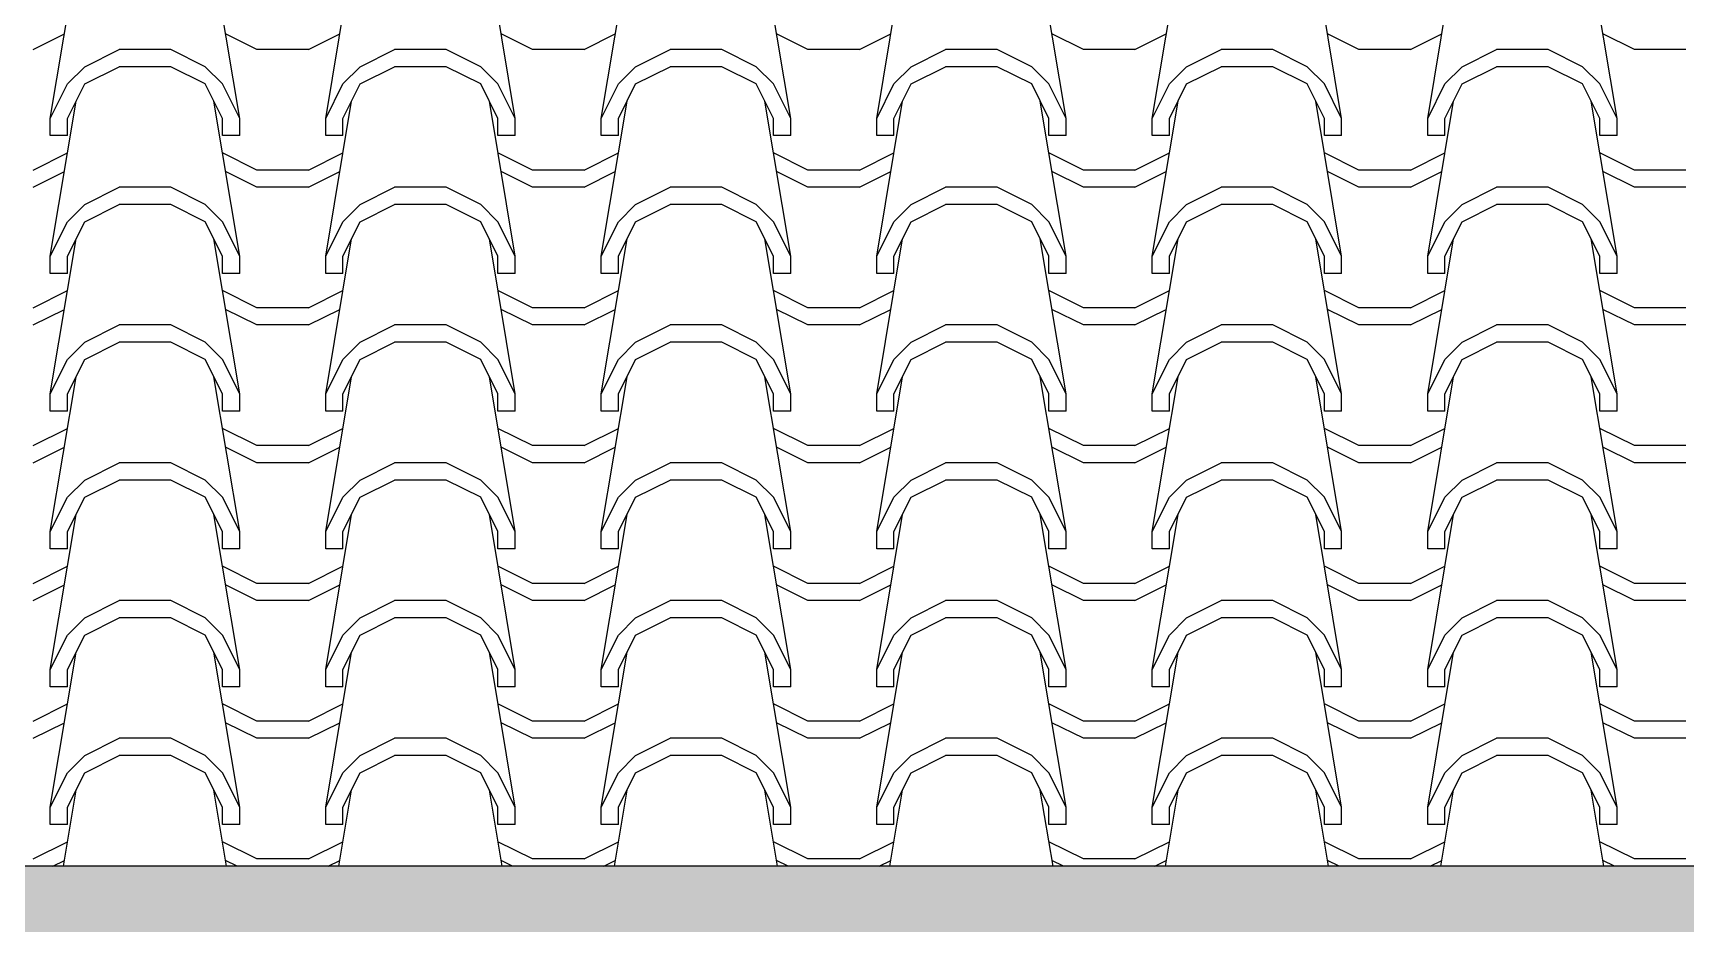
# Model space of a CAD drawing. Header units: millimetres. Extents: x -72 to 470, y 3 to 161.
# Drawn here: x 459.06 to 460.493, y 61.554 to 62.326 of the extents above; entities that cross this region are included whole.
import ezdxf

# ---------------------------------------------------------------- set-up
doc = ezdxf.new("R2010")
doc.units = ezdxf.units.MM
for name, color, linetype in [('001', 1, 'Continuous'), ('COTA', 7, 'Continuous'), ('LAYER2', 5, 'Continuous')]:
    doc.layers.add(name, color=color, linetype=linetype)

msp = doc.modelspace()

# ---------------------------------------------------------------- hatches: boundary and pattern name
at = {"layer": 'COTA', "true_color": 0x939598}
h = msp.add_hatch(color=252, dxfattribs=at)
h.dxf.hatch_style = 1
h.paths.add_polyline_path([(452.9603, 61.5036), (452.9603, 61.6036), (452.9603, 62.8536), (452.8103, 62.8536), (452.8103, 61.6036), (452.8103, 61.5036), (452.8103, 58.5036), (452.9603, 58.5036)])
h.paths.add_polyline_path([(463.8103, 61.6036), (463.8103, 62.8536), (463.6603, 62.8536), (463.6603, 61.6036), (452.9603, 61.6036), (452.9603, 61.5036), (456.1103, 61.5036), (463.8103, 61.5036)])
h.paths.add_polyline_path([(463.8103, 61.5036), (463.6603, 61.5036), (463.6603, 58.4036), (463.8103, 58.4036)])

# ---------------------------------------------------------------- linework, layer by layer
at = {"layer": '001', "color": 8, "linetype": 'Continuous', "ltscale": 0.5}
for p, q in [((459.0749, 62.2517), (459.0973, 62.3861)), ((459.2391, 62.2517), (459.2167, 62.3861)), ((459.3137, 62.2517), (459.3361, 62.3861)), ((459.4779, 62.2517), (459.4555, 62.3861)), ((459.5525, 62.2517), (459.5749, 62.3861)), ((459.7167, 62.2517), (459.6943, 62.3861)), ((459.7913, 62.2517), (459.8137, 62.3861)), ((459.9555, 62.2517), (459.9331, 62.3861)), ((460.0301, 62.2517), (460.0525, 62.3861)), ((460.1942, 62.2517), (460.1719, 62.3861)), ((460.2689, 62.2517), (460.2913, 62.3861)), ((460.433, 62.2517), (460.4106, 62.3861)), ((459.06, 62.3114), (459.0871, 62.325)), ((459.254, 62.3114), (459.2269, 62.325)), ((459.2988, 62.3114), (459.3259, 62.325)), ((459.4928, 62.3114), (459.4657, 62.325)), ((459.5376, 62.3114), (459.5647, 62.325)), ((459.7316, 62.3114), (459.7044, 62.325)), ((459.7764, 62.3114), (459.8035, 62.325)), ((459.9704, 62.3114), (459.9432, 62.325)), ((460.0151, 62.3114), (460.0423, 62.325)), ((460.2092, 62.3114), (460.182, 62.325)), ((460.2539, 62.3114), (460.2811, 62.325)), ((460.448, 62.3114), (460.4208, 62.325)), ((459.1048, 62.2965), (459.1346, 62.3114)), ((459.1794, 62.3114), (459.1346, 62.3114)), ((459.2092, 62.2965), (459.1794, 62.3114)), ((459.2988, 62.3114), (459.254, 62.3114)), ((459.3435, 62.2965), (459.3734, 62.3114)), ((459.4182, 62.3114), (459.3734, 62.3114)), ((459.448, 62.2965), (459.4182, 62.3114)), ((459.5376, 62.3114), (459.4928, 62.3114)), ((459.5823, 62.2965), (459.6122, 62.3114)), ((459.657, 62.3114), (459.6122, 62.3114)), ((459.6868, 62.2965), (459.657, 62.3114)), ((459.7764, 62.3114), (459.7316, 62.3114)), ((459.8211, 62.2965), (459.851, 62.3114)), ((459.8958, 62.3114), (459.851, 62.3114)), ((459.9256, 62.2965), (459.8958, 62.3114)), ((460.0151, 62.3114), (459.9704, 62.3114)), ((460.0599, 62.2965), (460.0898, 62.3114)), ((460.1345, 62.3114), (460.0898, 62.3114)), ((460.1644, 62.2965), (460.1345, 62.3114)), ((460.2539, 62.3114), (460.2092, 62.3114)), ((460.2987, 62.2965), (460.3286, 62.3114)), ((460.3733, 62.3114), (460.3286, 62.3114)), ((460.4032, 62.2965), (460.3733, 62.3114)), ((460.4927, 62.3114), (460.448, 62.3114)), ((459.0898, 62.2816), (459.1048, 62.2965)), ((459.1048, 62.2816), (459.1346, 62.2965)), ((459.1794, 62.2965), (459.1346, 62.2965)), ((459.2092, 62.2816), (459.1794, 62.2965)), ((459.2242, 62.2816), (459.2092, 62.2965)), ((459.3286, 62.2816), (459.3435, 62.2965)), ((459.3435, 62.2816), (459.3734, 62.2965)), ((459.4182, 62.2965), (459.3734, 62.2965)), ((459.448, 62.2816), (459.4182, 62.2965)), ((459.4629, 62.2816), (459.448, 62.2965)), ((459.5674, 62.2816), (459.5823, 62.2965)), ((459.5823, 62.2816), (459.6122, 62.2965)), ((459.657, 62.2965), (459.6122, 62.2965)), ((459.6868, 62.2816), (459.657, 62.2965)), ((459.7017, 62.2816), (459.6868, 62.2965)), ((459.8062, 62.2816), (459.8211, 62.2965)), ((459.8211, 62.2816), (459.851, 62.2965)), ((459.8958, 62.2965), (459.851, 62.2965)), ((459.9256, 62.2816), (459.8958, 62.2965)), ((459.9405, 62.2816), (459.9256, 62.2965)), ((460.045, 62.2816), (460.0599, 62.2965)), ((460.0599, 62.2816), (460.0898, 62.2965)), ((460.1345, 62.2965), (460.0898, 62.2965)), ((460.1644, 62.2816), (460.1345, 62.2965)), ((460.1793, 62.2816), (460.1644, 62.2965)), ((460.2838, 62.2816), (460.2987, 62.2965)), ((460.2987, 62.2816), (460.3286, 62.2965)), ((460.3733, 62.2965), (460.3286, 62.2965)), ((460.4032, 62.2816), (460.3733, 62.2965)), ((460.4181, 62.2816), (460.4032, 62.2965)), ((459.0749, 62.2517), (459.0898, 62.2816)), ((459.0898, 62.2517), (459.1048, 62.2816)), ((459.2242, 62.2517), (459.2092, 62.2816)), ((459.2391, 62.2517), (459.2242, 62.2816)), ((459.3137, 62.2517), (459.3286, 62.2816)), ((459.3286, 62.2517), (459.3435, 62.2816)), ((459.4629, 62.2517), (459.448, 62.2816)), ((459.4779, 62.2517), (459.4629, 62.2816)), ((459.5525, 62.2517), (459.5674, 62.2816)), ((459.5674, 62.2517), (459.5823, 62.2816)), ((459.7017, 62.2517), (459.6868, 62.2816)), ((459.7167, 62.2517), (459.7017, 62.2816)), ((459.7913, 62.2517), (459.8062, 62.2816)), ((459.8062, 62.2517), (459.8211, 62.2816)), ((459.9405, 62.2517), (459.9256, 62.2816)), ((459.9555, 62.2517), (459.9405, 62.2816)), ((460.0301, 62.2517), (460.045, 62.2816)), ((460.045, 62.2517), (460.0599, 62.2816)), ((460.1793, 62.2517), (460.1644, 62.2816)), ((460.1942, 62.2517), (460.1793, 62.2816)), ((460.2689, 62.2517), (460.2838, 62.2816)), ((460.2838, 62.2517), (460.2987, 62.2816)), ((460.4181, 62.2517), (460.4032, 62.2816)), ((460.433, 62.2517), (460.4181, 62.2816)), ((459.0749, 62.1324), (459.0973, 62.2667)), ((459.2391, 62.1324), (459.2167, 62.2667)), ((459.3137, 62.1324), (459.3361, 62.2667)), ((459.4779, 62.1324), (459.4555, 62.2667)), ((459.5525, 62.1324), (459.5749, 62.2667)), ((459.7167, 62.1324), (459.6943, 62.2667)), ((459.7913, 62.1324), (459.8137, 62.2667)), ((459.9555, 62.1324), (459.9331, 62.2667)), ((460.0301, 62.1324), (460.0525, 62.2667)), ((460.1942, 62.1324), (460.1719, 62.2667)), ((460.2689, 62.1324), (460.2913, 62.2667)), ((460.433, 62.1324), (460.4106, 62.2667)), ((459.0749, 62.2368), (459.0749, 62.2517)), ((459.0898, 62.2368), (459.0898, 62.2517)), ((459.2242, 62.2368), (459.2242, 62.2517)), ((459.2391, 62.2368), (459.2391, 62.2517)), ((459.3137, 62.2368), (459.3137, 62.2517)), ((459.3286, 62.2368), (459.3286, 62.2517)), ((459.4629, 62.2368), (459.4629, 62.2517)), ((459.4779, 62.2368), (459.4779, 62.2517)), ((459.5525, 62.2368), (459.5525, 62.2517)), ((459.5674, 62.2368), (459.5674, 62.2517)), ((459.7017, 62.2368), (459.7017, 62.2517)), ((459.7167, 62.2368), (459.7167, 62.2517)), ((459.7913, 62.2368), (459.7913, 62.2517)), ((459.8062, 62.2368), (459.8062, 62.2517)), ((459.9405, 62.2368), (459.9405, 62.2517)), ((459.9555, 62.2368), (459.9555, 62.2517)), ((460.0301, 62.2368), (460.0301, 62.2517)), ((460.045, 62.2368), (460.045, 62.2517)), ((460.1793, 62.2368), (460.1793, 62.2517)), ((460.1942, 62.2368), (460.1942, 62.2517)), ((460.2689, 62.2368), (460.2689, 62.2517)), ((460.2838, 62.2368), (460.2838, 62.2517)), ((460.4181, 62.2368), (460.4181, 62.2517)), ((460.433, 62.2368), (460.433, 62.2517)), ((459.0898, 62.2368), (459.0749, 62.2368)), ((459.2391, 62.2368), (459.2242, 62.2368)), ((459.3286, 62.2368), (459.3137, 62.2368)), ((459.4779, 62.2368), (459.4629, 62.2368)), ((459.5674, 62.2368), (459.5525, 62.2368)), ((459.7167, 62.2368), (459.7017, 62.2368)), ((459.8062, 62.2368), (459.7913, 62.2368)), ((459.9555, 62.2368), (459.9405, 62.2368)), ((460.045, 62.2368), (460.0301, 62.2368)), ((460.1942, 62.2368), (460.1793, 62.2368)), ((460.2838, 62.2368), (460.2689, 62.2368)), ((460.433, 62.2368), (460.4181, 62.2368)), ((459.06, 62.207), (459.0898, 62.2219)), ((459.254, 62.207), (459.2242, 62.2219)), ((459.2988, 62.207), (459.3286, 62.2219)), ((459.4928, 62.207), (459.4629, 62.2219)), ((459.5376, 62.207), (459.5674, 62.2219)), ((459.7316, 62.207), (459.7017, 62.2219)), ((459.7764, 62.207), (459.8062, 62.2219)), ((459.9704, 62.207), (459.9405, 62.2219)), ((460.0151, 62.207), (460.045, 62.2219)), ((460.2092, 62.207), (460.1793, 62.2219)), ((460.2539, 62.207), (460.2838, 62.2219)), ((460.448, 62.207), (460.4181, 62.2219)), ((459.06, 62.1921), (459.0871, 62.2056)), ((459.254, 62.1921), (459.2269, 62.2056)), ((459.2988, 62.207), (459.254, 62.207)), ((459.2988, 62.1921), (459.3259, 62.2056)), ((459.4928, 62.1921), (459.4657, 62.2056)), ((459.5376, 62.207), (459.4928, 62.207)), ((459.5376, 62.1921), (459.5647, 62.2056)), ((459.7316, 62.1921), (459.7044, 62.2056)), ((459.7764, 62.207), (459.7316, 62.207)), ((459.7764, 62.1921), (459.8035, 62.2056)), ((459.9704, 62.1921), (459.9432, 62.2056)), ((460.0151, 62.207), (459.9704, 62.207)), ((460.0151, 62.1921), (460.0423, 62.2056)), ((460.2092, 62.1921), (460.182, 62.2056)), ((460.2539, 62.207), (460.2092, 62.207)), ((460.2539, 62.1921), (460.2811, 62.2056)), ((460.448, 62.1921), (460.4208, 62.2056)), ((460.4927, 62.207), (460.448, 62.207)), ((459.1048, 62.1771), (459.1346, 62.1921)), ((459.1794, 62.1921), (459.1346, 62.1921)), ((459.2092, 62.1771), (459.1794, 62.1921)), ((459.2988, 62.1921), (459.254, 62.1921)), ((459.3435, 62.1771), (459.3734, 62.1921)), ((459.4182, 62.1921), (459.3734, 62.1921)), ((459.448, 62.1771), (459.4182, 62.1921)), ((459.5376, 62.1921), (459.4928, 62.1921)), ((459.5823, 62.1771), (459.6122, 62.1921)), ((459.657, 62.1921), (459.6122, 62.1921)), ((459.6868, 62.1771), (459.657, 62.1921)), ((459.7764, 62.1921), (459.7316, 62.1921)), ((459.8211, 62.1771), (459.851, 62.1921)), ((459.8958, 62.1921), (459.851, 62.1921)), ((459.9256, 62.1771), (459.8958, 62.1921)), ((460.0151, 62.1921), (459.9704, 62.1921)), ((460.0599, 62.1771), (460.0898, 62.1921)), ((460.1345, 62.1921), (460.0898, 62.1921)), ((460.1644, 62.1771), (460.1345, 62.1921)), ((460.2539, 62.1921), (460.2092, 62.1921)), ((460.2987, 62.1771), (460.3286, 62.1921)), ((460.3733, 62.1921), (460.3286, 62.1921)), ((460.4032, 62.1771), (460.3733, 62.1921)), ((460.4927, 62.1921), (460.448, 62.1921)), ((459.0898, 62.1622), (459.1048, 62.1771)), ((459.1048, 62.1622), (459.1346, 62.1771)), ((459.1794, 62.1771), (459.1346, 62.1771)), ((459.2092, 62.1622), (459.1794, 62.1771)), ((459.2242, 62.1622), (459.2092, 62.1771)), ((459.3286, 62.1622), (459.3435, 62.1771)), ((459.3435, 62.1622), (459.3734, 62.1771)), ((459.4182, 62.1771), (459.3734, 62.1771)), ((459.448, 62.1622), (459.4182, 62.1771)), ((459.4629, 62.1622), (459.448, 62.1771)), ((459.5674, 62.1622), (459.5823, 62.1771)), ((459.5823, 62.1622), (459.6122, 62.1771)), ((459.657, 62.1771), (459.6122, 62.1771)), ((459.6868, 62.1622), (459.657, 62.1771)), ((459.7017, 62.1622), (459.6868, 62.1771)), ((459.8062, 62.1622), (459.8211, 62.1771)), ((459.8211, 62.1622), (459.851, 62.1771)), ((459.8958, 62.1771), (459.851, 62.1771)), ((459.9256, 62.1622), (459.8958, 62.1771)), ((459.9405, 62.1622), (459.9256, 62.1771)), ((460.045, 62.1622), (460.0599, 62.1771)), ((460.0599, 62.1622), (460.0898, 62.1771)), ((460.1345, 62.1771), (460.0898, 62.1771)), ((460.1644, 62.1622), (460.1345, 62.1771)), ((460.1793, 62.1622), (460.1644, 62.1771)), ((460.2838, 62.1622), (460.2987, 62.1771)), ((460.2987, 62.1622), (460.3286, 62.1771)), ((460.3733, 62.1771), (460.3286, 62.1771)), ((460.4032, 62.1622), (460.3733, 62.1771)), ((460.4181, 62.1622), (460.4032, 62.1771)), ((459.0749, 62.1324), (459.0898, 62.1622)), ((459.0898, 62.1324), (459.1048, 62.1622)), ((459.2242, 62.1324), (459.2092, 62.1622)), ((459.2391, 62.1324), (459.2242, 62.1622)), ((459.3137, 62.1324), (459.3286, 62.1622)), ((459.3286, 62.1324), (459.3435, 62.1622)), ((459.4629, 62.1324), (459.448, 62.1622)), ((459.4779, 62.1324), (459.4629, 62.1622)), ((459.5525, 62.1324), (459.5674, 62.1622)), ((459.5674, 62.1324), (459.5823, 62.1622)), ((459.7017, 62.1324), (459.6868, 62.1622)), ((459.7167, 62.1324), (459.7017, 62.1622)), ((459.7913, 62.1324), (459.8062, 62.1622)), ((459.8062, 62.1324), (459.8211, 62.1622)), ((459.9405, 62.1324), (459.9256, 62.1622)), ((459.9555, 62.1324), (459.9405, 62.1622)), ((460.0301, 62.1324), (460.045, 62.1622)), ((460.045, 62.1324), (460.0599, 62.1622)), ((460.1793, 62.1324), (460.1644, 62.1622)), ((460.1942, 62.1324), (460.1793, 62.1622)), ((460.2689, 62.1324), (460.2838, 62.1622)), ((460.2838, 62.1324), (460.2987, 62.1622)), ((460.4181, 62.1324), (460.4032, 62.1622)), ((460.433, 62.1324), (460.4181, 62.1622)), ((459.0749, 62.013), (459.0973, 62.1473)), ((459.2391, 62.013), (459.2167, 62.1473)), ((459.3137, 62.013), (459.3361, 62.1473)), ((459.4779, 62.013), (459.4555, 62.1473)), ((459.5525, 62.013), (459.5749, 62.1473)), ((459.7167, 62.013), (459.6943, 62.1473)), ((459.7913, 62.013), (459.8137, 62.1473)), ((459.9555, 62.013), (459.9331, 62.1473)), ((460.0301, 62.013), (460.0525, 62.1473)), ((460.1942, 62.013), (460.1719, 62.1473)), ((460.2689, 62.013), (460.2913, 62.1473)), ((460.433, 62.013), (460.4106, 62.1473)), ((459.0749, 62.1174), (459.0749, 62.1324)), ((459.0898, 62.1174), (459.0898, 62.1324)), ((459.2242, 62.1174), (459.2242, 62.1324)), ((459.2391, 62.1174), (459.2391, 62.1324)), ((459.3137, 62.1174), (459.3137, 62.1324)), ((459.3286, 62.1174), (459.3286, 62.1324)), ((459.4629, 62.1174), (459.4629, 62.1324)), ((459.4779, 62.1174), (459.4779, 62.1324)), ((459.5525, 62.1174), (459.5525, 62.1324)), ((459.5674, 62.1174), (459.5674, 62.1324)), ((459.7017, 62.1174), (459.7017, 62.1324)), ((459.7167, 62.1174), (459.7167, 62.1324)), ((459.7913, 62.1174), (459.7913, 62.1324)), ((459.8062, 62.1174), (459.8062, 62.1324)), ((459.9405, 62.1174), (459.9405, 62.1324)), ((459.9555, 62.1174), (459.9555, 62.1324)), ((460.0301, 62.1174), (460.0301, 62.1324)), ((460.045, 62.1174), (460.045, 62.1324)), ((460.1793, 62.1174), (460.1793, 62.1324)), ((460.1942, 62.1174), (460.1942, 62.1324)), ((460.2689, 62.1174), (460.2689, 62.1324)), ((460.2838, 62.1174), (460.2838, 62.1324)), ((460.4181, 62.1174), (460.4181, 62.1324)), ((460.433, 62.1174), (460.433, 62.1324)), ((459.0898, 62.1174), (459.0749, 62.1174)), ((459.2391, 62.1174), (459.2242, 62.1174)), ((459.3286, 62.1174), (459.3137, 62.1174)), ((459.4779, 62.1174), (459.4629, 62.1174)), ((459.5674, 62.1174), (459.5525, 62.1174)), ((459.7167, 62.1174), (459.7017, 62.1174)), ((459.8062, 62.1174), (459.7913, 62.1174)), ((459.9555, 62.1174), (459.9405, 62.1174)), ((460.045, 62.1174), (460.0301, 62.1174)), ((460.1942, 62.1174), (460.1793, 62.1174)), ((460.2838, 62.1174), (460.2689, 62.1174)), ((460.433, 62.1174), (460.4181, 62.1174)), ((459.06, 62.0876), (459.0898, 62.1025)), ((459.254, 62.0876), (459.2242, 62.1025)), ((459.2988, 62.0876), (459.3286, 62.1025)), ((459.4928, 62.0876), (459.4629, 62.1025)), ((459.5376, 62.0876), (459.5674, 62.1025)), ((459.7316, 62.0876), (459.7017, 62.1025)), ((459.7764, 62.0876), (459.8062, 62.1025)), ((459.9704, 62.0876), (459.9405, 62.1025)), ((460.0151, 62.0876), (460.045, 62.1025)), ((460.2092, 62.0876), (460.1793, 62.1025)), ((460.2539, 62.0876), (460.2838, 62.1025)), ((460.448, 62.0876), (460.4181, 62.1025)), ((459.06, 62.0727), (459.0871, 62.0862)), ((459.254, 62.0727), (459.2269, 62.0862)), ((459.2988, 62.0876), (459.254, 62.0876)), ((459.2988, 62.0727), (459.3259, 62.0862)), ((459.4928, 62.0727), (459.4657, 62.0862)), ((459.5376, 62.0876), (459.4928, 62.0876)), ((459.5376, 62.0727), (459.5647, 62.0862)), ((459.7316, 62.0727), (459.7044, 62.0862)), ((459.7764, 62.0876), (459.7316, 62.0876)), ((459.7764, 62.0727), (459.8035, 62.0862)), ((459.9704, 62.0727), (459.9432, 62.0862)), ((460.0151, 62.0876), (459.9704, 62.0876)), ((460.0151, 62.0727), (460.0423, 62.0862)), ((460.2092, 62.0727), (460.182, 62.0862)), ((460.2539, 62.0876), (460.2092, 62.0876)), ((460.2539, 62.0727), (460.2811, 62.0862)), ((460.448, 62.0727), (460.4208, 62.0862)), ((460.4927, 62.0876), (460.448, 62.0876)), ((459.1048, 62.0577), (459.1346, 62.0727)), ((459.1794, 62.0727), (459.1346, 62.0727)), ((459.2092, 62.0577), (459.1794, 62.0727)), ((459.2988, 62.0727), (459.254, 62.0727)), ((459.3435, 62.0577), (459.3734, 62.0727)), ((459.4182, 62.0727), (459.3734, 62.0727)), ((459.448, 62.0577), (459.4182, 62.0727)), ((459.5376, 62.0727), (459.4928, 62.0727)), ((459.5823, 62.0577), (459.6122, 62.0727)), ((459.657, 62.0727), (459.6122, 62.0727)), ((459.6868, 62.0577), (459.657, 62.0727)), ((459.7764, 62.0727), (459.7316, 62.0727)), ((459.8211, 62.0577), (459.851, 62.0727)), ((459.8958, 62.0727), (459.851, 62.0727)), ((459.9256, 62.0577), (459.8958, 62.0727)), ((460.0151, 62.0727), (459.9704, 62.0727)), ((460.0599, 62.0577), (460.0898, 62.0727)), ((460.1345, 62.0727), (460.0898, 62.0727)), ((460.1644, 62.0577), (460.1345, 62.0727)), ((460.2539, 62.0727), (460.2092, 62.0727)), ((460.2987, 62.0577), (460.3286, 62.0727)), ((460.3733, 62.0727), (460.3286, 62.0727)), ((460.4032, 62.0577), (460.3733, 62.0727)), ((460.4927, 62.0727), (460.448, 62.0727)), ((459.0898, 62.0428), (459.1048, 62.0577)), ((459.1048, 62.0428), (459.1346, 62.0577)), ((459.1794, 62.0577), (459.1346, 62.0577)), ((459.2092, 62.0428), (459.1794, 62.0577)), ((459.2242, 62.0428), (459.2092, 62.0577)), ((459.3286, 62.0428), (459.3435, 62.0577)), ((459.3435, 62.0428), (459.3734, 62.0577)), ((459.4182, 62.0577), (459.3734, 62.0577)), ((459.448, 62.0428), (459.4182, 62.0577)), ((459.4629, 62.0428), (459.448, 62.0577)), ((459.5674, 62.0428), (459.5823, 62.0577)), ((459.5823, 62.0428), (459.6122, 62.0577)), ((459.657, 62.0577), (459.6122, 62.0577)), ((459.6868, 62.0428), (459.657, 62.0577)), ((459.7017, 62.0428), (459.6868, 62.0577)), ((459.8062, 62.0428), (459.8211, 62.0577)), ((459.8211, 62.0428), (459.851, 62.0577)), ((459.8958, 62.0577), (459.851, 62.0577)), ((459.9256, 62.0428), (459.8958, 62.0577)), ((459.9405, 62.0428), (459.9256, 62.0577)), ((460.045, 62.0428), (460.0599, 62.0577)), ((460.0599, 62.0428), (460.0898, 62.0577)), ((460.1345, 62.0577), (460.0898, 62.0577)), ((460.1644, 62.0428), (460.1345, 62.0577)), ((460.1793, 62.0428), (460.1644, 62.0577)), ((460.2838, 62.0428), (460.2987, 62.0577)), ((460.2987, 62.0428), (460.3286, 62.0577)), ((460.3733, 62.0577), (460.3286, 62.0577)), ((460.4032, 62.0428), (460.3733, 62.0577)), ((460.4181, 62.0428), (460.4032, 62.0577)), ((459.0749, 62.013), (459.0898, 62.0428)), ((459.0898, 62.013), (459.1048, 62.0428)), ((459.2242, 62.013), (459.2092, 62.0428)), ((459.2391, 62.013), (459.2242, 62.0428)), ((459.3137, 62.013), (459.3286, 62.0428)), ((459.3286, 62.013), (459.3435, 62.0428)), ((459.4629, 62.013), (459.448, 62.0428)), ((459.4779, 62.013), (459.4629, 62.0428)), ((459.5525, 62.013), (459.5674, 62.0428)), ((459.5674, 62.013), (459.5823, 62.0428)), ((459.7017, 62.013), (459.6868, 62.0428)), ((459.7167, 62.013), (459.7017, 62.0428)), ((459.7913, 62.013), (459.8062, 62.0428)), ((459.8062, 62.013), (459.8211, 62.0428)), ((459.9405, 62.013), (459.9256, 62.0428)), ((459.9555, 62.013), (459.9405, 62.0428)), ((460.0301, 62.013), (460.045, 62.0428)), ((460.045, 62.013), (460.0599, 62.0428)), ((460.1793, 62.013), (460.1644, 62.0428)), ((460.1942, 62.013), (460.1793, 62.0428)), ((460.2689, 62.013), (460.2838, 62.0428)), ((460.2838, 62.013), (460.2987, 62.0428)), ((460.4181, 62.013), (460.4032, 62.0428)), ((460.433, 62.013), (460.4181, 62.0428)), ((459.0749, 61.8936), (459.0973, 62.0279)), ((459.2391, 61.8936), (459.2167, 62.0279)), ((459.3137, 61.8936), (459.3361, 62.0279)), ((459.4779, 61.8936), (459.4555, 62.0279)), ((459.5525, 61.8936), (459.5749, 62.0279)), ((459.7167, 61.8936), (459.6943, 62.0279)), ((459.7913, 61.8936), (459.8137, 62.0279)), ((459.9555, 61.8936), (459.9331, 62.0279)), ((460.0301, 61.8936), (460.0525, 62.0279)), ((460.1942, 61.8936), (460.1719, 62.0279)), ((460.2689, 61.8936), (460.2913, 62.0279)), ((460.433, 61.8936), (460.4106, 62.0279)), ((459.0749, 61.998), (459.0749, 62.013)), ((459.0898, 61.998), (459.0898, 62.013)), ((459.2242, 61.998), (459.2242, 62.013)), ((459.2391, 61.998), (459.2391, 62.013)), ((459.3137, 61.998), (459.3137, 62.013)), ((459.3286, 61.998), (459.3286, 62.013)), ((459.4629, 61.998), (459.4629, 62.013)), ((459.4779, 61.998), (459.4779, 62.013)), ((459.5525, 61.998), (459.5525, 62.013)), ((459.5674, 61.998), (459.5674, 62.013)), ((459.7017, 61.998), (459.7017, 62.013)), ((459.7167, 61.998), (459.7167, 62.013)), ((459.7913, 61.998), (459.7913, 62.013)), ((459.8062, 61.998), (459.8062, 62.013)), ((459.9405, 61.998), (459.9405, 62.013)), ((459.9555, 61.998), (459.9555, 62.013)), ((460.0301, 61.998), (460.0301, 62.013)), ((460.045, 61.998), (460.045, 62.013)), ((460.1793, 61.998), (460.1793, 62.013)), ((460.1942, 61.998), (460.1942, 62.013)), ((460.2689, 61.998), (460.2689, 62.013)), ((460.2838, 61.998), (460.2838, 62.013)), ((460.4181, 61.998), (460.4181, 62.013)), ((460.433, 61.998), (460.433, 62.013)), ((459.0898, 61.998), (459.0749, 61.998)), ((459.2391, 61.998), (459.2242, 61.998)), ((459.3286, 61.998), (459.3137, 61.998)), ((459.4779, 61.998), (459.4629, 61.998)), ((459.5674, 61.998), (459.5525, 61.998)), ((459.7167, 61.998), (459.7017, 61.998)), ((459.8062, 61.998), (459.7913, 61.998)), ((459.9555, 61.998), (459.9405, 61.998)), ((460.045, 61.998), (460.0301, 61.998)), ((460.1942, 61.998), (460.1793, 61.998)), ((460.2838, 61.998), (460.2689, 61.998)), ((460.433, 61.998), (460.4181, 61.998)), ((459.06, 61.9682), (459.0898, 61.9831)), ((459.254, 61.9682), (459.2242, 61.9831)), ((459.2988, 61.9682), (459.3286, 61.9831)), ((459.4928, 61.9682), (459.4629, 61.9831)), ((459.5376, 61.9682), (459.5674, 61.9831)), ((459.7316, 61.9682), (459.7017, 61.9831)), ((459.7764, 61.9682), (459.8062, 61.9831)), ((459.9704, 61.9682), (459.9405, 61.9831)), ((460.0151, 61.9682), (460.045, 61.9831)), ((460.2092, 61.9682), (460.1793, 61.9831)), ((460.2539, 61.9682), (460.2838, 61.9831)), ((460.448, 61.9682), (460.4181, 61.9831)), ((459.06, 61.9533), (459.0871, 61.9668)), ((459.254, 61.9533), (459.2269, 61.9668)), ((459.2988, 61.9682), (459.254, 61.9682)), ((459.2988, 61.9533), (459.3259, 61.9668)), ((459.4928, 61.9533), (459.4657, 61.9668)), ((459.5376, 61.9682), (459.4928, 61.9682)), ((459.5376, 61.9533), (459.5647, 61.9668)), ((459.7316, 61.9533), (459.7044, 61.9668)), ((459.7764, 61.9682), (459.7316, 61.9682)), ((459.7764, 61.9533), (459.8035, 61.9668)), ((459.9704, 61.9533), (459.9432, 61.9668)), ((460.0151, 61.9682), (459.9704, 61.9682)), ((460.0151, 61.9533), (460.0423, 61.9668)), ((460.2092, 61.9533), (460.182, 61.9668)), ((460.2539, 61.9682), (460.2092, 61.9682)), ((460.2539, 61.9533), (460.2811, 61.9668)), ((460.448, 61.9533), (460.4208, 61.9668)), ((460.4927, 61.9682), (460.448, 61.9682)), ((459.1048, 61.9383), (459.1346, 61.9533)), ((459.1794, 61.9533), (459.1346, 61.9533)), ((459.2092, 61.9383), (459.1794, 61.9533)), ((459.2988, 61.9533), (459.254, 61.9533)), ((459.3435, 61.9383), (459.3734, 61.9533)), ((459.4182, 61.9533), (459.3734, 61.9533)), ((459.448, 61.9383), (459.4182, 61.9533)), ((459.5376, 61.9533), (459.4928, 61.9533)), ((459.5823, 61.9383), (459.6122, 61.9533)), ((459.657, 61.9533), (459.6122, 61.9533)), ((459.6868, 61.9383), (459.657, 61.9533)), ((459.7764, 61.9533), (459.7316, 61.9533)), ((459.8211, 61.9383), (459.851, 61.9533)), ((459.8958, 61.9533), (459.851, 61.9533)), ((459.9256, 61.9383), (459.8958, 61.9533)), ((460.0151, 61.9533), (459.9704, 61.9533)), ((460.0599, 61.9383), (460.0898, 61.9533)), ((460.1345, 61.9533), (460.0898, 61.9533)), ((460.1644, 61.9383), (460.1345, 61.9533)), ((460.2539, 61.9533), (460.2092, 61.9533)), ((460.2987, 61.9383), (460.3286, 61.9533)), ((460.3733, 61.9533), (460.3286, 61.9533)), ((460.4032, 61.9383), (460.3733, 61.9533)), ((460.4927, 61.9533), (460.448, 61.9533)), ((459.0898, 61.9234), (459.1048, 61.9383)), ((459.1048, 61.9234), (459.1346, 61.9383)), ((459.1794, 61.9383), (459.1346, 61.9383)), ((459.2092, 61.9234), (459.1794, 61.9383)), ((459.2242, 61.9234), (459.2092, 61.9383)), ((459.3286, 61.9234), (459.3435, 61.9383)), ((459.3435, 61.9234), (459.3734, 61.9383)), ((459.4182, 61.9383), (459.3734, 61.9383)), ((459.448, 61.9234), (459.4182, 61.9383)), ((459.4629, 61.9234), (459.448, 61.9383)), ((459.5674, 61.9234), (459.5823, 61.9383)), ((459.5823, 61.9234), (459.6122, 61.9383)), ((459.657, 61.9383), (459.6122, 61.9383)), ((459.6868, 61.9234), (459.657, 61.9383)), ((459.7017, 61.9234), (459.6868, 61.9383)), ((459.8062, 61.9234), (459.8211, 61.9383)), ((459.8211, 61.9234), (459.851, 61.9383)), ((459.8958, 61.9383), (459.851, 61.9383)), ((459.9256, 61.9234), (459.8958, 61.9383)), ((459.9405, 61.9234), (459.9256, 61.9383)), ((460.045, 61.9234), (460.0599, 61.9383)), ((460.0599, 61.9234), (460.0898, 61.9383)), ((460.1345, 61.9383), (460.0898, 61.9383)), ((460.1644, 61.9234), (460.1345, 61.9383)), ((460.1793, 61.9234), (460.1644, 61.9383)), ((460.2838, 61.9234), (460.2987, 61.9383)), ((460.2987, 61.9234), (460.3286, 61.9383)), ((460.3733, 61.9383), (460.3286, 61.9383)), ((460.4032, 61.9234), (460.3733, 61.9383)), ((460.4181, 61.9234), (460.4032, 61.9383)), ((459.0749, 61.8936), (459.0898, 61.9234)), ((459.0898, 61.8936), (459.1048, 61.9234)), ((459.2242, 61.8936), (459.2092, 61.9234)), ((459.2391, 61.8936), (459.2242, 61.9234)), ((459.3137, 61.8936), (459.3286, 61.9234)), ((459.3286, 61.8936), (459.3435, 61.9234)), ((459.4629, 61.8936), (459.448, 61.9234)), ((459.4779, 61.8936), (459.4629, 61.9234)), ((459.5525, 61.8936), (459.5674, 61.9234)), ((459.5674, 61.8936), (459.5823, 61.9234)), ((459.7017, 61.8936), (459.6868, 61.9234)), ((459.7167, 61.8936), (459.7017, 61.9234)), ((459.7913, 61.8936), (459.8062, 61.9234)), ((459.8062, 61.8936), (459.8211, 61.9234)), ((459.9405, 61.8936), (459.9256, 61.9234)), ((459.9555, 61.8936), (459.9405, 61.9234)), ((460.0301, 61.8936), (460.045, 61.9234)), ((460.045, 61.8936), (460.0599, 61.9234)), ((460.1793, 61.8936), (460.1644, 61.9234)), ((460.1942, 61.8936), (460.1793, 61.9234)), ((460.2689, 61.8936), (460.2838, 61.9234)), ((460.2838, 61.8936), (460.2987, 61.9234)), ((460.4181, 61.8936), (460.4032, 61.9234)), ((460.433, 61.8936), (460.4181, 61.9234)), ((459.0749, 61.7742), (459.0973, 61.9085)), ((459.2391, 61.7742), (459.2167, 61.9085)), ((459.3137, 61.7742), (459.3361, 61.9085)), ((459.4779, 61.7742), (459.4555, 61.9085)), ((459.5525, 61.7742), (459.5749, 61.9085)), ((459.7167, 61.7742), (459.6943, 61.9085)), ((459.7913, 61.7742), (459.8137, 61.9085)), ((459.9555, 61.7742), (459.9331, 61.9085)), ((460.0301, 61.7742), (460.0525, 61.9085)), ((460.1942, 61.7742), (460.1719, 61.9085)), ((460.2689, 61.7742), (460.2913, 61.9085)), ((460.433, 61.7742), (460.4106, 61.9085)), ((459.0749, 61.8786), (459.0749, 61.8936)), ((459.0898, 61.8786), (459.0898, 61.8936)), ((459.2242, 61.8786), (459.2242, 61.8936)), ((459.2391, 61.8786), (459.2391, 61.8936)), ((459.3137, 61.8786), (459.3137, 61.8936)), ((459.3286, 61.8786), (459.3286, 61.8936)), ((459.4629, 61.8786), (459.4629, 61.8936)), ((459.4779, 61.8786), (459.4779, 61.8936)), ((459.5525, 61.8786), (459.5525, 61.8936)), ((459.5674, 61.8786), (459.5674, 61.8936)), ((459.7017, 61.8786), (459.7017, 61.8936)), ((459.7167, 61.8786), (459.7167, 61.8936)), ((459.7913, 61.8786), (459.7913, 61.8936)), ((459.8062, 61.8786), (459.8062, 61.8936)), ((459.9405, 61.8786), (459.9405, 61.8936)), ((459.9555, 61.8786), (459.9555, 61.8936)), ((460.0301, 61.8786), (460.0301, 61.8936)), ((460.045, 61.8786), (460.045, 61.8936)), ((460.1793, 61.8786), (460.1793, 61.8936)), ((460.1942, 61.8786), (460.1942, 61.8936)), ((460.2689, 61.8786), (460.2689, 61.8936)), ((460.2838, 61.8786), (460.2838, 61.8936)), ((460.4181, 61.8786), (460.4181, 61.8936)), ((460.433, 61.8786), (460.433, 61.8936)), ((459.0898, 61.8786), (459.0749, 61.8786)), ((459.2391, 61.8786), (459.2242, 61.8786)), ((459.3286, 61.8786), (459.3137, 61.8786)), ((459.4779, 61.8786), (459.4629, 61.8786)), ((459.5674, 61.8786), (459.5525, 61.8786)), ((459.7167, 61.8786), (459.7017, 61.8786)), ((459.8062, 61.8786), (459.7913, 61.8786)), ((459.9555, 61.8786), (459.9405, 61.8786)), ((460.045, 61.8786), (460.0301, 61.8786)), ((460.1942, 61.8786), (460.1793, 61.8786)), ((460.2838, 61.8786), (460.2689, 61.8786)), ((460.433, 61.8786), (460.4181, 61.8786)), ((459.06, 61.8488), (459.0898, 61.8637)), ((459.254, 61.8488), (459.2242, 61.8637)), ((459.2988, 61.8488), (459.3286, 61.8637)), ((459.4928, 61.8488), (459.4629, 61.8637)), ((459.5376, 61.8488), (459.5674, 61.8637)), ((459.7316, 61.8488), (459.7017, 61.8637)), ((459.7764, 61.8488), (459.8062, 61.8637)), ((459.9704, 61.8488), (459.9405, 61.8637)), ((460.0151, 61.8488), (460.045, 61.8637)), ((460.2092, 61.8488), (460.1793, 61.8637)), ((460.2539, 61.8488), (460.2838, 61.8637)), ((460.448, 61.8488), (460.4181, 61.8637)), ((459.06, 61.8339), (459.0871, 61.8474)), ((459.254, 61.8339), (459.2269, 61.8474)), ((459.2988, 61.8488), (459.254, 61.8488)), ((459.2988, 61.8339), (459.3259, 61.8474)), ((459.4928, 61.8339), (459.4657, 61.8474)), ((459.5376, 61.8488), (459.4928, 61.8488)), ((459.5376, 61.8339), (459.5647, 61.8474)), ((459.7316, 61.8339), (459.7044, 61.8474)), ((459.7764, 61.8488), (459.7316, 61.8488)), ((459.7764, 61.8339), (459.8035, 61.8474)), ((459.9704, 61.8339), (459.9432, 61.8474)), ((460.0151, 61.8488), (459.9704, 61.8488)), ((460.0151, 61.8339), (460.0423, 61.8474)), ((460.2092, 61.8339), (460.182, 61.8474)), ((460.2539, 61.8488), (460.2092, 61.8488)), ((460.2539, 61.8339), (460.2811, 61.8474)), ((460.448, 61.8339), (460.4208, 61.8474)), ((460.4927, 61.8488), (460.448, 61.8488)), ((459.1048, 61.8189), (459.1346, 61.8339)), ((459.1794, 61.8339), (459.1346, 61.8339)), ((459.2092, 61.8189), (459.1794, 61.8339)), ((459.2988, 61.8339), (459.254, 61.8339)), ((459.3435, 61.8189), (459.3734, 61.8339)), ((459.4182, 61.8339), (459.3734, 61.8339)), ((459.448, 61.8189), (459.4182, 61.8339)), ((459.5376, 61.8339), (459.4928, 61.8339)), ((459.5823, 61.8189), (459.6122, 61.8339)), ((459.657, 61.8339), (459.6122, 61.8339)), ((459.6868, 61.8189), (459.657, 61.8339)), ((459.7764, 61.8339), (459.7316, 61.8339)), ((459.8211, 61.8189), (459.851, 61.8339)), ((459.8958, 61.8339), (459.851, 61.8339)), ((459.9256, 61.8189), (459.8958, 61.8339)), ((460.0151, 61.8339), (459.9704, 61.8339)), ((460.0599, 61.8189), (460.0898, 61.8339)), ((460.1345, 61.8339), (460.0898, 61.8339)), ((460.1644, 61.8189), (460.1345, 61.8339)), ((460.2539, 61.8339), (460.2092, 61.8339)), ((460.2987, 61.8189), (460.3286, 61.8339)), ((460.3733, 61.8339), (460.3286, 61.8339)), ((460.4032, 61.8189), (460.3733, 61.8339)), ((460.4927, 61.8339), (460.448, 61.8339)), ((459.0898, 61.804), (459.1048, 61.8189)), ((459.1048, 61.804), (459.1346, 61.8189)), ((459.1794, 61.8189), (459.1346, 61.8189)), ((459.2092, 61.804), (459.1794, 61.8189)), ((459.2242, 61.804), (459.2092, 61.8189)), ((459.3286, 61.804), (459.3435, 61.8189)), ((459.3435, 61.804), (459.3734, 61.8189)), ((459.4182, 61.8189), (459.3734, 61.8189)), ((459.448, 61.804), (459.4182, 61.8189)), ((459.4629, 61.804), (459.448, 61.8189)), ((459.5674, 61.804), (459.5823, 61.8189)), ((459.5823, 61.804), (459.6122, 61.8189)), ((459.657, 61.8189), (459.6122, 61.8189)), ((459.6868, 61.804), (459.657, 61.8189)), ((459.7017, 61.804), (459.6868, 61.8189)), ((459.8062, 61.804), (459.8211, 61.8189)), ((459.8211, 61.804), (459.851, 61.8189)), ((459.8958, 61.8189), (459.851, 61.8189)), ((459.9256, 61.804), (459.8958, 61.8189)), ((459.9405, 61.804), (459.9256, 61.8189)), ((460.045, 61.804), (460.0599, 61.8189)), ((460.0599, 61.804), (460.0898, 61.8189)), ((460.1345, 61.8189), (460.0898, 61.8189)), ((460.1644, 61.804), (460.1345, 61.8189)), ((460.1793, 61.804), (460.1644, 61.8189)), ((460.2838, 61.804), (460.2987, 61.8189)), ((460.2987, 61.804), (460.3286, 61.8189)), ((460.3733, 61.8189), (460.3286, 61.8189)), ((460.4032, 61.804), (460.3733, 61.8189)), ((460.4181, 61.804), (460.4032, 61.8189)), ((459.0749, 61.7742), (459.0898, 61.804)), ((459.0898, 61.7742), (459.1048, 61.804)), ((459.2242, 61.7742), (459.2092, 61.804)), ((459.2391, 61.7742), (459.2242, 61.804)), ((459.3137, 61.7742), (459.3286, 61.804)), ((459.3286, 61.7742), (459.3435, 61.804)), ((459.4629, 61.7742), (459.448, 61.804)), ((459.4779, 61.7742), (459.4629, 61.804)), ((459.5525, 61.7742), (459.5674, 61.804)), ((459.5674, 61.7742), (459.5823, 61.804)), ((459.7017, 61.7742), (459.6868, 61.804)), ((459.7167, 61.7742), (459.7017, 61.804)), ((459.7913, 61.7742), (459.8062, 61.804)), ((459.8062, 61.7742), (459.8211, 61.804)), ((459.9405, 61.7742), (459.9256, 61.804)), ((459.9555, 61.7742), (459.9405, 61.804)), ((460.0301, 61.7742), (460.045, 61.804)), ((460.045, 61.7742), (460.0599, 61.804)), ((460.1793, 61.7742), (460.1644, 61.804)), ((460.1942, 61.7742), (460.1793, 61.804)), ((460.2689, 61.7742), (460.2838, 61.804)), ((460.2838, 61.7742), (460.2987, 61.804)), ((460.4181, 61.7742), (460.4032, 61.804)), ((460.433, 61.7742), (460.4181, 61.804)), ((459.0749, 61.6548), (459.0973, 61.7891)), ((459.2391, 61.6548), (459.2167, 61.7891)), ((459.3137, 61.6548), (459.3361, 61.7891)), ((459.4779, 61.6548), (459.4555, 61.7891)), ((459.5525, 61.6548), (459.5749, 61.7891)), ((459.7167, 61.6548), (459.6943, 61.7891)), ((459.7913, 61.6548), (459.8137, 61.7891)), ((459.9555, 61.6548), (459.9331, 61.7891)), ((460.0301, 61.6548), (460.0525, 61.7891)), ((460.1942, 61.6548), (460.1719, 61.7891)), ((460.2689, 61.6548), (460.2913, 61.7891)), ((460.433, 61.6548), (460.4106, 61.7891)), ((459.0749, 61.7592), (459.0749, 61.7742)), ((459.0898, 61.7592), (459.0898, 61.7742)), ((459.2242, 61.7592), (459.2242, 61.7742)), ((459.2391, 61.7592), (459.2391, 61.7742)), ((459.3137, 61.7592), (459.3137, 61.7742)), ((459.3286, 61.7592), (459.3286, 61.7742)), ((459.4629, 61.7592), (459.4629, 61.7742)), ((459.4779, 61.7592), (459.4779, 61.7742)), ((459.5525, 61.7592), (459.5525, 61.7742)), ((459.5674, 61.7592), (459.5674, 61.7742)), ((459.7017, 61.7592), (459.7017, 61.7742)), ((459.7167, 61.7592), (459.7167, 61.7742)), ((459.7913, 61.7592), (459.7913, 61.7742)), ((459.8062, 61.7592), (459.8062, 61.7742)), ((459.9405, 61.7592), (459.9405, 61.7742)), ((459.9555, 61.7592), (459.9555, 61.7742)), ((460.0301, 61.7592), (460.0301, 61.7742)), ((460.045, 61.7592), (460.045, 61.7742)), ((460.1793, 61.7592), (460.1793, 61.7742)), ((460.1942, 61.7592), (460.1942, 61.7742)), ((460.2689, 61.7592), (460.2689, 61.7742)), ((460.2838, 61.7592), (460.2838, 61.7742)), ((460.4181, 61.7592), (460.4181, 61.7742)), ((460.433, 61.7592), (460.433, 61.7742)), ((459.0898, 61.7592), (459.0749, 61.7592)), ((459.2391, 61.7592), (459.2242, 61.7592)), ((459.3286, 61.7592), (459.3137, 61.7592)), ((459.4779, 61.7592), (459.4629, 61.7592)), ((459.5674, 61.7592), (459.5525, 61.7592)), ((459.7167, 61.7592), (459.7017, 61.7592)), ((459.8062, 61.7592), (459.7913, 61.7592)), ((459.9555, 61.7592), (459.9405, 61.7592)), ((460.045, 61.7592), (460.0301, 61.7592)), ((460.1942, 61.7592), (460.1793, 61.7592)), ((460.2838, 61.7592), (460.2689, 61.7592)), ((460.433, 61.7592), (460.4181, 61.7592)), ((459.06, 61.7294), (459.0898, 61.7443)), ((459.254, 61.7294), (459.2242, 61.7443)), ((459.2988, 61.7294), (459.3286, 61.7443)), ((459.4928, 61.7294), (459.4629, 61.7443)), ((459.5376, 61.7294), (459.5674, 61.7443)), ((459.7316, 61.7294), (459.7017, 61.7443)), ((459.7764, 61.7294), (459.8062, 61.7443)), ((459.9704, 61.7294), (459.9405, 61.7443)), ((460.0151, 61.7294), (460.045, 61.7443)), ((460.2092, 61.7294), (460.1793, 61.7443)), ((460.2539, 61.7294), (460.2838, 61.7443)), ((460.448, 61.7294), (460.4181, 61.7443)), ((459.06, 61.7145), (459.0871, 61.728)), ((459.254, 61.7145), (459.2269, 61.728)), ((459.2988, 61.7294), (459.254, 61.7294)), ((459.2988, 61.7145), (459.3259, 61.728)), ((459.4928, 61.7145), (459.4657, 61.728)), ((459.5376, 61.7294), (459.4928, 61.7294)), ((459.5376, 61.7145), (459.5647, 61.728)), ((459.7316, 61.7145), (459.7044, 61.728)), ((459.7764, 61.7294), (459.7316, 61.7294)), ((459.7764, 61.7145), (459.8035, 61.728)), ((459.9704, 61.7145), (459.9432, 61.728)), ((460.0151, 61.7294), (459.9704, 61.7294)), ((460.0151, 61.7145), (460.0423, 61.728)), ((460.2092, 61.7145), (460.182, 61.728)), ((460.2539, 61.7294), (460.2092, 61.7294)), ((460.2539, 61.7145), (460.2811, 61.728)), ((460.448, 61.7145), (460.4208, 61.728)), ((460.4927, 61.7294), (460.448, 61.7294)), ((459.1048, 61.6995), (459.1346, 61.7145)), ((459.1794, 61.7145), (459.1346, 61.7145)), ((459.2092, 61.6995), (459.1794, 61.7145)), ((459.2988, 61.7145), (459.254, 61.7145)), ((459.3435, 61.6995), (459.3734, 61.7145)), ((459.4182, 61.7145), (459.3734, 61.7145)), ((459.448, 61.6995), (459.4182, 61.7145)), ((459.5376, 61.7145), (459.4928, 61.7145)), ((459.5823, 61.6995), (459.6122, 61.7145)), ((459.657, 61.7145), (459.6122, 61.7145)), ((459.6868, 61.6995), (459.657, 61.7145)), ((459.7764, 61.7145), (459.7316, 61.7145)), ((459.8211, 61.6995), (459.851, 61.7145)), ((459.8958, 61.7145), (459.851, 61.7145)), ((459.9256, 61.6995), (459.8958, 61.7145)), ((460.0151, 61.7145), (459.9704, 61.7145)), ((460.0599, 61.6995), (460.0898, 61.7145)), ((460.1345, 61.7145), (460.0898, 61.7145)), ((460.1644, 61.6995), (460.1345, 61.7145)), ((460.2539, 61.7145), (460.2092, 61.7145)), ((460.2987, 61.6995), (460.3286, 61.7145)), ((460.3733, 61.7145), (460.3286, 61.7145)), ((460.4032, 61.6995), (460.3733, 61.7145)), ((460.4927, 61.7145), (460.448, 61.7145)), ((459.0898, 61.6846), (459.1048, 61.6995)), ((459.1048, 61.6846), (459.1346, 61.6995)), ((459.1794, 61.6995), (459.1346, 61.6995)), ((459.2092, 61.6846), (459.1794, 61.6995)), ((459.2242, 61.6846), (459.2092, 61.6995)), ((459.3286, 61.6846), (459.3435, 61.6995)), ((459.3435, 61.6846), (459.3734, 61.6995)), ((459.4182, 61.6995), (459.3734, 61.6995)), ((459.448, 61.6846), (459.4182, 61.6995)), ((459.4629, 61.6846), (459.448, 61.6995)), ((459.5674, 61.6846), (459.5823, 61.6995)), ((459.5823, 61.6846), (459.6122, 61.6995)), ((459.657, 61.6995), (459.6122, 61.6995)), ((459.6868, 61.6846), (459.657, 61.6995)), ((459.7017, 61.6846), (459.6868, 61.6995)), ((459.8062, 61.6846), (459.8211, 61.6995)), ((459.8211, 61.6846), (459.851, 61.6995)), ((459.8958, 61.6995), (459.851, 61.6995)), ((459.9256, 61.6846), (459.8958, 61.6995)), ((459.9405, 61.6846), (459.9256, 61.6995)), ((460.045, 61.6846), (460.0599, 61.6995)), ((460.0599, 61.6846), (460.0898, 61.6995)), ((460.1345, 61.6995), (460.0898, 61.6995)), ((460.1644, 61.6846), (460.1345, 61.6995)), ((460.1793, 61.6846), (460.1644, 61.6995)), ((460.2838, 61.6846), (460.2987, 61.6995)), ((460.2987, 61.6846), (460.3286, 61.6995)), ((460.3733, 61.6995), (460.3286, 61.6995)), ((460.4032, 61.6846), (460.3733, 61.6995)), ((460.4181, 61.6846), (460.4032, 61.6995)), ((459.0749, 61.6548), (459.0898, 61.6846)), ((459.0898, 61.6548), (459.1048, 61.6846)), ((459.2242, 61.6548), (459.2092, 61.6846)), ((459.2391, 61.6548), (459.2242, 61.6846)), ((459.3137, 61.6548), (459.3286, 61.6846)), ((459.3286, 61.6548), (459.3435, 61.6846)), ((459.4629, 61.6548), (459.448, 61.6846)), ((459.4779, 61.6548), (459.4629, 61.6846)), ((459.5525, 61.6548), (459.5674, 61.6846)), ((459.5674, 61.6548), (459.5823, 61.6846)), ((459.7017, 61.6548), (459.6868, 61.6846)), ((459.7167, 61.6548), (459.7017, 61.6846)), ((459.7913, 61.6548), (459.8062, 61.6846)), ((459.8062, 61.6548), (459.8211, 61.6846)), ((459.9405, 61.6548), (459.9256, 61.6846)), ((459.9555, 61.6548), (459.9405, 61.6846)), ((460.0301, 61.6548), (460.045, 61.6846)), ((460.045, 61.6548), (460.0599, 61.6846)), ((460.1793, 61.6548), (460.1644, 61.6846)), ((460.1942, 61.6548), (460.1793, 61.6846)), ((460.2689, 61.6548), (460.2838, 61.6846)), ((460.2838, 61.6548), (460.2987, 61.6846)), ((460.4181, 61.6548), (460.4032, 61.6846)), ((460.433, 61.6548), (460.4181, 61.6846)), ((459.0863, 61.6036), (459.0973, 61.6697)), ((459.2277, 61.6036), (459.2167, 61.6697)), ((459.3251, 61.6036), (459.3361, 61.6697)), ((459.4665, 61.6036), (459.4555, 61.6697)), ((459.5639, 61.6036), (459.5749, 61.6697)), ((459.7053, 61.6036), (459.6943, 61.6697)), ((459.8027, 61.6036), (459.8137, 61.6697)), ((459.9441, 61.6036), (459.9331, 61.6697)), ((460.0415, 61.6036), (460.0525, 61.6697)), ((460.1829, 61.6036), (460.1719, 61.6697)), ((460.2802, 61.6036), (460.2913, 61.6697)), ((460.4217, 61.6036), (460.4106, 61.6697)), ((459.0749, 61.6398), (459.0749, 61.6548)), ((459.0898, 61.6398), (459.0898, 61.6548)), ((459.2242, 61.6398), (459.2242, 61.6548)), ((459.2391, 61.6398), (459.2391, 61.6548)), ((459.3137, 61.6398), (459.3137, 61.6548)), ((459.3286, 61.6398), (459.3286, 61.6548)), ((459.4629, 61.6398), (459.4629, 61.6548)), ((459.4779, 61.6398), (459.4779, 61.6548)), ((459.5525, 61.6398), (459.5525, 61.6548)), ((459.5674, 61.6398), (459.5674, 61.6548)), ((459.7017, 61.6398), (459.7017, 61.6548)), ((459.7167, 61.6398), (459.7167, 61.6548)), ((459.7913, 61.6398), (459.7913, 61.6548)), ((459.8062, 61.6398), (459.8062, 61.6548)), ((459.9405, 61.6398), (459.9405, 61.6548)), ((459.9555, 61.6398), (459.9555, 61.6548)), ((460.0301, 61.6398), (460.0301, 61.6548)), ((460.045, 61.6398), (460.045, 61.6548)), ((460.1793, 61.6398), (460.1793, 61.6548)), ((460.1942, 61.6398), (460.1942, 61.6548)), ((460.2689, 61.6398), (460.2689, 61.6548)), ((460.2838, 61.6398), (460.2838, 61.6548)), ((460.4181, 61.6398), (460.4181, 61.6548)), ((460.433, 61.6398), (460.433, 61.6548)), ((459.0898, 61.6398), (459.0749, 61.6398)), ((459.2391, 61.6398), (459.2242, 61.6398)), ((459.3286, 61.6398), (459.3137, 61.6398)), ((459.4779, 61.6398), (459.4629, 61.6398)), ((459.5674, 61.6398), (459.5525, 61.6398)), ((459.7167, 61.6398), (459.7017, 61.6398)), ((459.8062, 61.6398), (459.7913, 61.6398)), ((459.9555, 61.6398), (459.9405, 61.6398)), ((460.045, 61.6398), (460.0301, 61.6398)), ((460.1942, 61.6398), (460.1793, 61.6398)), ((460.2838, 61.6398), (460.2689, 61.6398)), ((460.433, 61.6398), (460.4181, 61.6398)), ((459.06, 61.61), (459.0898, 61.6249)), ((459.254, 61.61), (459.2242, 61.6249)), ((459.2988, 61.61), (459.3286, 61.6249)), ((459.4928, 61.61), (459.4629, 61.6249)), ((459.5376, 61.61), (459.5674, 61.6249)), ((459.7316, 61.61), (459.7017, 61.6249)), ((459.7764, 61.61), (459.8062, 61.6249)), ((459.9704, 61.61), (459.9405, 61.6249)), ((460.0151, 61.61), (460.045, 61.6249)), ((460.2092, 61.61), (460.1793, 61.6249)), ((460.2539, 61.61), (460.2838, 61.6249)), ((460.448, 61.61), (460.4181, 61.6249)), ((459.0771, 61.6036), (459.0871, 61.6086)), ((459.2368, 61.6036), (459.2269, 61.6086)), ((459.2988, 61.61), (459.254, 61.61)), ((459.3159, 61.6036), (459.3259, 61.6086)), ((459.4756, 61.6036), (459.4657, 61.6086)), ((459.5376, 61.61), (459.4928, 61.61)), ((459.5547, 61.6036), (459.5647, 61.6086)), ((459.7144, 61.6036), (459.7044, 61.6086)), ((459.7764, 61.61), (459.7316, 61.61)), ((459.7935, 61.6036), (459.8035, 61.6086)), ((459.9532, 61.6036), (459.9432, 61.6086)), ((460.0151, 61.61), (459.9704, 61.61)), ((460.0323, 61.6036), (460.0423, 61.6086)), ((460.192, 61.6036), (460.182, 61.6086)), ((460.2539, 61.61), (460.2092, 61.61)), ((460.2711, 61.6036), (460.2811, 61.6086)), ((460.4308, 61.6036), (460.4208, 61.6086)), ((460.4927, 61.61), (460.448, 61.61))]:
    msp.add_line(p, q, dxfattribs=at)
at = {"layer": 'LAYER2'}
msp.add_line((463.6603, 61.6036), (452.9603, 61.6036), dxfattribs=at)

doc.saveas('drawing.dxf')
